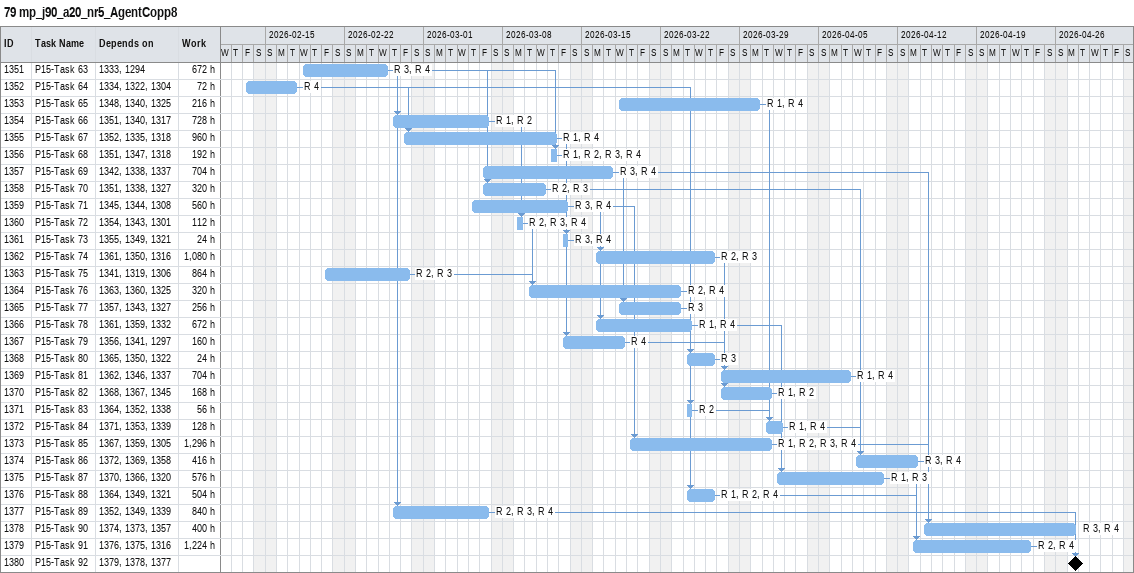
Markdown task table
79 mp_j90_a20_nr5_AgentCopp8

| ID | Task | Start | Finish | Predecessors | Resources | Work (h) |
|---|---|---|---|---|---|---|
| 1351 | P15-Task 63 | 2026-02-18 | 2026-02-25 | 1333, 1294 | R 3, R 4 | 672 |
| 1352 | P15-Task 64 | 2026-02-13 | 2026-02-17 | 1334, 1322, 1304 | R 4 | 72 |
| 1353 | P15-Task 65 | 2026-03-18 | 2026-03-30 | 1348, 1340, 1325 | R 1, R 4 | 216 |
| 1354 | P15-Task 66 | 2026-02-26 | 2026-03-06 | 1351, 1340, 1317 | R 1, R 2 | 728 |
| 1355 | P15-Task 67 | 2026-02-27 | 2026-03-12 | 1352, 1335, 1318 | R 1, R 4 | 960 |
| 1356 | P15-Task 68 | 2026-03-12 | 2026-03-12 | 1351, 1347, 1318 | R 1, R 2, R 3, R 4 | 192 |
| 1357 | P15-Task 69 | 2026-03-06 | 2026-03-17 | 1342, 1338, 1337 | R 3, R 4 | 704 |
| 1358 | P15-Task 70 | 2026-03-06 | 2026-03-11 | 1351, 1338, 1327 | R 2, R 3 | 320 |
| 1359 | P15-Task 71 | 2026-03-05 | 2026-03-13 | 1345, 1344, 1308 | R 3, R 4 | 560 |
| 1360 | P15-Task 72 | 2026-03-09 | 2026-03-09 | 1354, 1343, 1301 | R 2, R 3, R 4 | 112 |
| 1361 | P15-Task 73 | 2026-03-13 | 2026-03-13 | 1355, 1349, 1321 | R 3, R 4 | 24 |
| 1362 | P15-Task 74 | 2026-03-16 | 2026-03-26 | 1361, 1350, 1316 | R 2, R 3 | 1080 |
| 1363 | P15-Task 75 | 2026-02-20 | 2026-02-27 | 1341, 1319, 1306 | R 2, R 3 | 864 |
| 1364 | P15-Task 76 | 2026-03-10 | 2026-03-23 | 1363, 1360, 1325 | R 2, R 4 | 320 |
| 1365 | P15-Task 77 | 2026-03-18 | 2026-03-23 | 1357, 1343, 1327 | R 3 | 256 |
| 1366 | P15-Task 78 | 2026-03-16 | 2026-03-24 | 1361, 1359, 1332 | R 1, R 4 | 672 |
| 1367 | P15-Task 79 | 2026-03-13 | 2026-03-18 | 1356, 1341, 1297 | R 4 | 160 |
| 1368 | P15-Task 80 | 2026-03-24 | 2026-03-26 | 1365, 1350, 1322 | R 3 | 24 |
| 1369 | P15-Task 81 | 2026-03-27 | 2026-04-07 | 1362, 1346, 1337 | R 1, R 4 | 704 |
| 1370 | P15-Task 82 | 2026-03-27 | 2026-03-31 | 1368, 1367, 1345 | R 1, R 2 | 168 |
| 1371 | P15-Task 83 | 2026-03-24 | 2026-03-24 | 1364, 1352, 1338 | R 2 | 56 |
| 1372 | P15-Task 84 | 2026-03-31 | 2026-04-01 | 1371, 1353, 1339 | R 1, R 4 | 128 |
| 1373 | P15-Task 85 | 2026-03-19 | 2026-03-31 | 1367, 1359, 1305 | R 1, R 2, R 3, R 4 | 1296 |
| 1374 | P15-Task 86 | 2026-04-08 | 2026-04-13 | 1372, 1369, 1358 | R 3, R 4 | 416 |
| 1375 | P15-Task 87 | 2026-04-01 | 2026-04-10 | 1370, 1366, 1320 | R 1, R 3 | 576 |
| 1376 | P15-Task 88 | 2026-03-24 | 2026-03-26 | 1364, 1349, 1321 | R 1, R 2, R 4 | 504 |
| 1377 | P15-Task 89 | 2026-02-26 | 2026-03-06 | 1352, 1349, 1339 | R 2, R 3, R 4 | 840 |
| 1378 | P15-Task 90 | 2026-04-14 | 2026-04-27 | 1374, 1373, 1357 | R 3, R 4 | 400 |
| 1379 | P15-Task 91 | 2026-04-13 | 2026-04-23 | 1376, 1375, 1316 | R 2, R 4 | 1224 |
| 1380 | P15-Task 92 (milestone) | 2026-04-27 | 2026-04-27 | 1379, 1378, 1377 |  |  |
